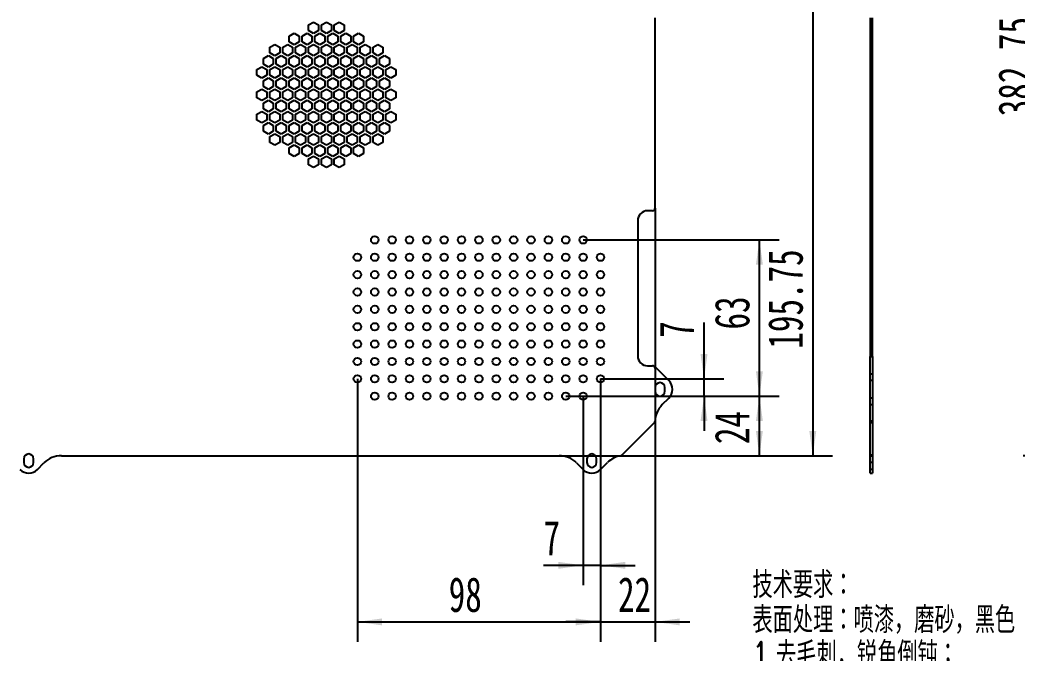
# Model space of a CAD drawing. Extents: x 10 to 515, y -34 to 231.
# Drawn here: x 69.5 to 170, y 55.6 to 119.4 of the extents above; entities that cross this region are included whole.
import ezdxf

# ---------------------------------------------------------------- set-up
doc = ezdxf.new("R2010")
doc.units = 0
doc.linetypes.add('SLD-SOLID', pattern=[0])
doc.layers.get('0').update_dxf_attribs({"linetype": 'CONTINUOUS'})
doc.layers.add('FORMAT', color=7, linetype='SLD-SOLID')
doc.styles.add('SLDTEXTSTYLE0', font='TXT', dxfattribs={"width": 0.7, "bigfont": 'bigfont'})
doc.styles.add('SLDTEXTSTYLE1', font='TXT', dxfattribs={"width": 0.7})
doc.dimstyles.new('SLDDIMSTYLE1', dxfattribs={"dimtxt": 3.5, "dimasz": 2.5, "dimexe": 0, "dimexo": 0.0625, "dimgap": 0.875, "dimtad": 2, "dimlfac": 4, "dimrnd": 1e-09, "dimzin": 12, "dimtxsty": 'SLDTEXTSTYLE1', "dimsah": 1, "dimcen": 0.09, "dimazin": 3, "dimtfac": 1, "dimtmove": 0, "dimatfit": 3, "dimtolj": 1, "dimtzin": 12})
doc.dimstyles.new('SLDDIMSTYLE3', dxfattribs={"dimtxt": 3.5, "dimasz": 2.5, "dimexe": 0, "dimexo": 0.0625, "dimgap": 0.875, "dimtad": 2, "dimlfac": 4, "dimrnd": 1e-09, "dimzin": 12, "dimtxsty": 'SLDTEXTSTYLE1', "dimsah": 1, "dimcen": 0.09, "dimazin": 3, "dimtfac": 1, "dimtofl": 0, "dimtmove": 0, "dimatfit": 3, "dimtolj": 1, "dimtzin": 12})
doc.dimstyles.new('SLDDIMSTYLE4', dxfattribs={"dimtxt": 3.5, "dimasz": 2.5, "dimexe": 0, "dimexo": 0.0625, "dimgap": 0.875, "dimtad": 2, "dimlfac": 4, "dimrnd": 1e-09, "dimzin": 12, "dimtxsty": 'SLDTEXTSTYLE1', "dimsah": 1, "dimcen": 0.09, "dimazin": 3, "dimtol": 1, "dimtm": 0.5, "dimtfac": 1, "dimtdec": 1, "dimtofl": 0, "dimtmove": 0, "dimatfit": 3, "dimtolj": 1})

# ---------------------------------------------------------------- blocks, each defined once
blk = doc.blocks.new('SW_NOTE_0_13')
at = {"layer": 'FORMAT', "color": 0, "attachment_point": 1, "style": 'SLDTEXTSTYLE0'}
for s, insert, char_height in [('技术要求：', (0, 3.41), 2.646), ('表面处理：喷漆，磨砂，黑色', (0, -0.12), 2.6458), ('1.去毛刺，锐角倒钝；', (0, -3.64), 2.6458), ('2.未注倒角C0.2；', (0, -7.17), 2.6458), ('3.带*号的尺寸为重点尺寸；', (0, -10.7), 2.6458), ('4.未注尺寸参照3D图；', (0, -14.23), 2.6458), ('5.表面防止刮花、碰伤、压伤、变形等不良。', (0, -17.76), 2.6458), ('6.所有孔位尺寸公差±0.1', (0, -21.28), 2.6458)]:
    blk.add_mtext(s, dxfattribs=dict(at, insert=insert, char_height=char_height))
blk = doc.blocks.new('_D_6')
at = {"layer": 'FORMAT'}
for p, q in [((196.35, 171.21), (170.61, 171.21)), ((172.61, 171.21), (172.61, 75.52)), ((202.66, 75.52), (170.61, 75.52))]:
    blk.add_line(p, q, dxfattribs=at)
for points in [[(172.61, 171.21), (172.26, 168.71), (172.96, 168.71)], [(172.61, 75.52), (172.96, 78.02), (172.26, 78.02)]]:
    blk.add_solid(points, dxfattribs=at)
at = {"layer": 'FORMAT', "attachment_point": 1, "rotation": 90, "style": 'SLDTEXTSTYLE1'}
for s, insert, char_height in [('0.5', (169.13, 122.01), 2.5), ('0', (166.02, 122.01), 2.5), ('-', (169.13, 120.47), 2.5), ('382.75', (168.1, 109.73), 3.5)]:
    blk.add_mtext(s, dxfattribs=dict(at, insert=insert, char_height=char_height))
blk = doc.blocks.new('_D_32')
at = {"layer": 'FORMAT'}
for p, q in [((133.51, 100.46), (133.51, 56.77)), ((128.01, 83.27), (128.01, 56.77)), ((128.01, 58.77), (124.51, 58.77)), ((128.01, 58.77), (133.51, 58.77)), ((133.51, 58.77), (137.01, 58.77))]:
    blk.add_line(p, q, dxfattribs=at)
for points in [[(128.01, 58.77), (125.51, 59.12), (125.51, 58.42)], [(133.51, 58.77), (136.01, 58.42), (136.01, 59.12)]]:
    blk.add_solid(points, dxfattribs=at)
at = {"layer": 'FORMAT', "insert": (129.78, 63.28), "char_height": 3.5, "attachment_point": 1, "style": 'SLDTEXTSTYLE1'}
blk.add_mtext('22', dxfattribs=at)
blk = doc.blocks.new('_D_33')
at = {"layer": 'FORMAT'}
for p, q in [((103.51, 83.27), (103.51, 56.77)), ((128.01, 83.27), (128.01, 56.77)), ((103.51, 58.77), (128.01, 58.77))]:
    blk.add_line(p, q, dxfattribs=at)
for points in [[(103.51, 58.77), (106.01, 58.42), (106.01, 59.12)], [(128.01, 58.77), (125.51, 59.12), (125.51, 58.42)]]:
    blk.add_solid(points, dxfattribs=at)
at = {"layer": 'FORMAT', "insert": (112.72, 63.28), "char_height": 3.5, "attachment_point": 1, "style": 'SLDTEXTSTYLE1'}
blk.add_mtext('98', dxfattribs=at)
blk = doc.blocks.new('_D_34')
at = {"layer": 'FORMAT'}
for p, q in [((126.26, 81.52), (146.03, 81.52)), ((144.03, 75.52), (144.03, 81.52)), ((123.84, 75.52), (146.03, 75.52))]:
    blk.add_line(p, q, dxfattribs=at)
for points in [[(144.03, 81.52), (143.68, 79.02), (144.38, 79.02)], [(144.03, 75.52), (144.38, 78.02), (143.68, 78.02)]]:
    blk.add_solid(points, dxfattribs=at)
at = {"layer": 'FORMAT', "insert": (139.52, 76.69), "char_height": 3.5, "attachment_point": 1, "rotation": 90, "style": 'SLDTEXTSTYLE1'}
blk.add_mtext('24', dxfattribs=at)
blk = doc.blocks.new('_D_35')
at = {"layer": 'FORMAT'}
for p, q in [((126.26, 97.27), (146.03, 97.27)), ((144.03, 81.52), (144.03, 97.27)), ((124.51, 81.52), (146.03, 81.52))]:
    blk.add_line(p, q, dxfattribs=at)
for points in [[(144.03, 97.27), (143.68, 94.77), (144.38, 94.77)], [(144.03, 81.52), (144.38, 84.02), (143.68, 84.02)]]:
    blk.add_solid(points, dxfattribs=at)
at = {"layer": 'FORMAT', "insert": (139.52, 88.24), "char_height": 3.5, "attachment_point": 1, "rotation": 90, "style": 'SLDTEXTSTYLE1'}
blk.add_mtext('63', dxfattribs=at)
blk = doc.blocks.new('_D_36')
at = {"layer": 'FORMAT'}
for p, q in [((138.45, 83.27), (138.45, 88.93)), ((128.01, 83.27), (140.45, 83.27)), ((138.45, 81.52), (138.45, 83.27)), ((126.26, 81.52), (140.45, 81.52)), ((138.45, 81.52), (138.45, 78.02))]:
    blk.add_line(p, q, dxfattribs=at)
for points in [[(138.45, 83.27), (138.8, 85.77), (138.1, 85.77)], [(138.45, 81.52), (138.1, 79.02), (138.8, 79.02)]]:
    blk.add_solid(points, dxfattribs=at)
at = {"layer": 'FORMAT', "insert": (133.94, 87.4), "char_height": 3.5, "attachment_point": 1, "rotation": 90, "style": 'SLDTEXTSTYLE1'}
blk.add_mtext('7', dxfattribs=at)
blk = doc.blocks.new('_D_37')
at = {"layer": 'FORMAT'}
for p, q in [((128.01, 83.27), (128.01, 62.47)), ((126.26, 81.52), (126.26, 62.47)), ((126.26, 64.47), (122.27, 64.47)), ((128.01, 64.47), (126.26, 64.47)), ((128.01, 64.47), (131.51, 64.47))]:
    blk.add_line(p, q, dxfattribs=at)
for points in [[(126.26, 64.47), (123.76, 64.82), (123.76, 64.12)], [(128.01, 64.47), (130.51, 64.12), (130.51, 64.82)]]:
    blk.add_solid(points, dxfattribs=at)
at = {"layer": 'FORMAT', "insert": (122.27, 68.98), "char_height": 3.5, "attachment_point": 1, "style": 'SLDTEXTSTYLE1'}
blk.add_mtext('7', dxfattribs=at)
blk = doc.blocks.new('_D_42')
at = {"layer": 'FORMAT'}
for p, q in [((129.01, 124.46), (151.41, 124.46)), ((149.41, 124.46), (149.41, 75.52)), ((123.84, 75.52), (151.41, 75.52))]:
    blk.add_line(p, q, dxfattribs=at)
for points in [[(149.41, 124.46), (149.06, 121.96), (149.76, 121.96)], [(149.41, 75.52), (149.76, 78.02), (149.06, 78.02)]]:
    blk.add_solid(points, dxfattribs=at)
at = {"layer": 'FORMAT', "insert": (144.9, 86.31), "char_height": 3.5, "attachment_point": 1, "rotation": 90, "style": 'SLDTEXTSTYLE1'}
blk.add_mtext('195.75', dxfattribs=at)

msp = doc.modelspace()

# ---------------------------------------------------------------- linework, layer by layer
at = {"color": 7, "linetype": 'SLD-SOLID'}
for p, q in [((133.513737, 100.456723), (133.513737, 119.653422)), ((155.188716, 119.653422), (155.188716, 85.510024)), ((155.438716, 85.510024), (155.438716, 119.653422)), ((98.588737, 118.937897), (99.088737, 119.226572)), ((98.588737, 118.360546), (98.588737, 118.937897)), ((99.088737, 119.226572), (99.588737, 118.937897)), ((99.588737, 118.937897), (99.588737, 118.360546)), ((99.888737, 118.937897), (100.388737, 119.226572)), ((99.888737, 118.360546), (99.888737, 118.937897)), ((100.388737, 119.226572), (100.888737, 118.937897)), ((100.888737, 118.937897), (100.888737, 118.360546)), ((101.188737, 118.937897), (101.688737, 119.226572)), ((101.188737, 118.360546), (101.188737, 118.937897)), ((101.688737, 119.226572), (102.188737, 118.937897)), ((102.188737, 118.937897), (102.188737, 118.360546)), ((96.638737, 117.812063), (97.138737, 118.100739)), ((96.638737, 117.234713), (96.638737, 117.812063)), ((97.138737, 118.100739), (97.638737, 117.812063)), ((97.638737, 117.812063), (97.638737, 117.234713)), ((97.938737, 117.812063), (98.438737, 118.100739)), ((97.938737, 117.234713), (97.938737, 117.812063)), ((98.438737, 118.100739), (98.938737, 117.812063)), ((99.088737, 118.071871), (98.588737, 118.360546)), ((98.938737, 117.812063), (98.938737, 117.234713)), ((99.588737, 118.360546), (99.088737, 118.071871)), ((99.238737, 117.812063), (99.738737, 118.100739)), ((99.238737, 117.234713), (99.238737, 117.812063)), ((99.738737, 118.100739), (100.238737, 117.812063)), ((100.388737, 118.071871), (99.888737, 118.360546)), ((100.238737, 117.812063), (100.238737, 117.234713)), ((100.888737, 118.360546), (100.388737, 118.071871)), ((100.538737, 117.812063), (101.038737, 118.100739)), ((100.538737, 117.234713), (100.538737, 117.812063)), ((101.038737, 118.100739), (101.538737, 117.812063)), ((101.688737, 118.071871), (101.188737, 118.360546)), ((101.538737, 117.812063), (101.538737, 117.234713)), ((102.188737, 118.360546), (101.688737, 118.071871)), ((101.838737, 117.812063), (102.338737, 118.100739)), ((101.838737, 117.234713), (101.838737, 117.812063)), ((102.338737, 118.100739), (102.838737, 117.812063)), ((102.838737, 117.812063), (102.838737, 117.234713)), ((103.138737, 117.812063), (103.638737, 118.100739)), ((103.138737, 117.234713), (103.138737, 117.812063)), ((103.638737, 118.100739), (104.138737, 117.812063)), ((104.138737, 117.812063), (104.138737, 117.234713)), ((94.688737, 116.68623), (95.188737, 116.974906)), ((94.688737, 116.10888), (94.688737, 116.68623)), ((95.188737, 116.974906), (95.688737, 116.68623)), ((95.688737, 116.68623), (95.688737, 116.10888)), ((95.988737, 116.68623), (96.488737, 116.974906)), ((95.988737, 116.10888), (95.988737, 116.68623)), ((96.488737, 116.974906), (96.988737, 116.68623)), ((97.138737, 116.946038), (96.638737, 117.234713)), ((96.988737, 116.68623), (96.988737, 116.10888)), ((97.638737, 117.234713), (97.138737, 116.946038)), ((97.288737, 116.68623), (97.788737, 116.974906)), ((97.288737, 116.10888), (97.288737, 116.68623)), ((97.788737, 116.974906), (98.288737, 116.68623)), ((98.438737, 116.946038), (97.938737, 117.234713)), ((98.288737, 116.68623), (98.288737, 116.10888)), ((98.938737, 117.234713), (98.438737, 116.946038)), ((98.588737, 116.68623), (99.088737, 116.974906)), ((98.588737, 116.10888), (98.588737, 116.68623)), ((99.088737, 116.974906), (99.588737, 116.68623)), ((99.738737, 116.946038), (99.238737, 117.234713)), ((99.588737, 116.68623), (99.588737, 116.10888)), ((100.238737, 117.234713), (99.738737, 116.946038)), ((99.888737, 116.68623), (100.388737, 116.974906)), ((99.888737, 116.10888), (99.888737, 116.68623)), ((100.388737, 116.974906), (100.888737, 116.68623)), ((101.038737, 116.946038), (100.538737, 117.234713)), ((100.888737, 116.68623), (100.888737, 116.10888)), ((101.538737, 117.234713), (101.038737, 116.946038)), ((101.188737, 116.68623), (101.688737, 116.974906)), ((101.188737, 116.10888), (101.188737, 116.68623)), ((101.688737, 116.974906), (102.188737, 116.68623)), ((102.338737, 116.946038), (101.838737, 117.234713)), ((102.188737, 116.68623), (102.188737, 116.10888)), ((102.838737, 117.234713), (102.338737, 116.946038)), ((102.488737, 116.68623), (102.988737, 116.974906)), ((102.488737, 116.10888), (102.488737, 116.68623)), ((102.988737, 116.974906), (103.488737, 116.68623)), ((103.638737, 116.946038), (103.138737, 117.234713)), ((103.488737, 116.68623), (103.488737, 116.10888)), ((104.138737, 117.234713), (103.638737, 116.946038)), ((103.788737, 116.68623), (104.288737, 116.974906)), ((103.788737, 116.10888), (103.788737, 116.68623)), ((104.288737, 116.974906), (104.788737, 116.68623)), ((104.788737, 116.68623), (104.788737, 116.10888)), ((105.088737, 116.68623), (105.588737, 116.974906)), ((105.088737, 116.10888), (105.088737, 116.68623)), ((105.588737, 116.974906), (106.088737, 116.68623)), ((106.088737, 116.68623), (106.088737, 116.10888)), ((94.038737, 115.560397), (94.538737, 115.849073)), ((94.538737, 115.849073), (95.038737, 115.560397)), ((95.188737, 115.820205), (94.688737, 116.10888)), ((95.688737, 116.10888), (95.188737, 115.820205)), ((95.338737, 115.560397), (95.838737, 115.849073)), ((95.838737, 115.849073), (96.338737, 115.560397)), ((96.488737, 115.820205), (95.988737, 116.10888)), ((96.988737, 116.10888), (96.488737, 115.820205)), ((96.638737, 115.560397), (97.138737, 115.849073)), ((97.138737, 115.849073), (97.638737, 115.560397)), ((97.788737, 115.820205), (97.288737, 116.10888)), ((98.288737, 116.10888), (97.788737, 115.820205)), ((97.938737, 115.560397), (98.438737, 115.849073)), ((98.438737, 115.849073), (98.938737, 115.560397)), ((99.088737, 115.820205), (98.588737, 116.10888)), ((99.588737, 116.10888), (99.088737, 115.820205)), ((99.238737, 115.560397), (99.738737, 115.849073)), ((99.738737, 115.849073), (100.238737, 115.560397)), ((100.388737, 115.820205), (99.888737, 116.10888)), ((100.888737, 116.10888), (100.388737, 115.820205)), ((100.538737, 115.560397), (101.038737, 115.849073)), ((101.038737, 115.849073), (101.538737, 115.560397)), ((101.688737, 115.820205), (101.188737, 116.10888)), ((102.188737, 116.10888), (101.688737, 115.820205)), ((101.838737, 115.560397), (102.338737, 115.849073)), ((102.338737, 115.849073), (102.838737, 115.560397)), ((102.988737, 115.820205), (102.488737, 116.10888)), ((103.488737, 116.10888), (102.988737, 115.820205)), ((103.138737, 115.560397), (103.638737, 115.849073)), ((103.638737, 115.849073), (104.138737, 115.560397)), ((104.288737, 115.820205), (103.788737, 116.10888)), ((104.788737, 116.10888), (104.288737, 115.820205)), ((104.438737, 115.560397), (104.938737, 115.849073)), ((104.938737, 115.849073), (105.438737, 115.560397)), ((105.588737, 115.820205), (105.088737, 116.10888)), ((106.088737, 116.10888), (105.588737, 115.820205)), ((105.738737, 115.560397), (106.238737, 115.849073)), ((106.238737, 115.849073), (106.738737, 115.560397)), ((93.388737, 114.434564), (93.888737, 114.72324)), ((93.888737, 114.72324), (94.388737, 114.434564)), ((94.038737, 114.983047), (94.038737, 115.560397)), ((94.538737, 114.694372), (94.038737, 114.983047)), ((95.038737, 114.983047), (94.538737, 114.694372)), ((94.688737, 114.434564), (95.188737, 114.72324)), ((95.038737, 115.560397), (95.038737, 114.983047)), ((95.188737, 114.72324), (95.688737, 114.434564)), ((95.338737, 114.983047), (95.338737, 115.560397)), ((95.838737, 114.694372), (95.338737, 114.983047)), ((96.338737, 114.983047), (95.838737, 114.694372)), ((95.988737, 114.434564), (96.488737, 114.72324)), ((96.338737, 115.560397), (96.338737, 114.983047)), ((96.488737, 114.72324), (96.988737, 114.434564)), ((96.638737, 114.983047), (96.638737, 115.560397)), ((97.138737, 114.694372), (96.638737, 114.983047)), ((97.638737, 114.983047), (97.138737, 114.694372)), ((97.288737, 114.434564), (97.788737, 114.72324)), ((97.638737, 115.560397), (97.638737, 114.983047)), ((97.788737, 114.72324), (98.288737, 114.434564)), ((97.938737, 114.983047), (97.938737, 115.560397)), ((98.438737, 114.694372), (97.938737, 114.983047)), ((98.938737, 114.983047), (98.438737, 114.694372)), ((98.588737, 114.434564), (99.088737, 114.72324)), ((98.938737, 115.560397), (98.938737, 114.983047)), ((99.088737, 114.72324), (99.588737, 114.434564)), ((99.238737, 114.983047), (99.238737, 115.560397)), ((99.738737, 114.694372), (99.238737, 114.983047)), ((100.238737, 114.983047), (99.738737, 114.694372)), ((99.888737, 114.434564), (100.388737, 114.72324)), ((100.238737, 115.560397), (100.238737, 114.983047)), ((100.388737, 114.72324), (100.888737, 114.434564)), ((100.538737, 114.983047), (100.538737, 115.560397)), ((101.038737, 114.694372), (100.538737, 114.983047)), ((101.538737, 114.983047), (101.038737, 114.694372)), ((101.188737, 114.434564), (101.688737, 114.72324)), ((101.538737, 115.560397), (101.538737, 114.983047)), ((101.688737, 114.72324), (102.188737, 114.434564)), ((101.838737, 114.983047), (101.838737, 115.560397)), ((102.338737, 114.694372), (101.838737, 114.983047)), ((102.838737, 114.983047), (102.338737, 114.694372)), ((102.488737, 114.434564), (102.988737, 114.72324)), ((102.838737, 115.560397), (102.838737, 114.983047)), ((102.988737, 114.72324), (103.488737, 114.434564)), ((103.138737, 114.983047), (103.138737, 115.560397)), ((103.638737, 114.694372), (103.138737, 114.983047)), ((104.138737, 114.983047), (103.638737, 114.694372)), ((103.788737, 114.434564), (104.288737, 114.72324)), ((104.138737, 115.560397), (104.138737, 114.983047)), ((104.288737, 114.72324), (104.788737, 114.434564)), ((104.438737, 114.983047), (104.438737, 115.560397)), ((104.938737, 114.694372), (104.438737, 114.983047)), ((105.438737, 114.983047), (104.938737, 114.694372)), ((105.088737, 114.434564), (105.588737, 114.72324)), ((105.438737, 115.560397), (105.438737, 114.983047)), ((105.588737, 114.72324), (106.088737, 114.434564)), ((105.738737, 114.983047), (105.738737, 115.560397)), ((106.238737, 114.694372), (105.738737, 114.983047)), ((106.738737, 114.983047), (106.238737, 114.694372)), ((106.388737, 114.434564), (106.888737, 114.72324)), ((106.738737, 115.560397), (106.738737, 114.983047)), ((106.888737, 114.72324), (107.388737, 114.434564)), ((93.388737, 113.857214), (93.388737, 114.434564)), ((93.888737, 113.568539), (93.388737, 113.857214)), ((94.388737, 113.857214), (93.888737, 113.568539)), ((94.038737, 113.308731), (94.538737, 113.597407)), ((94.388737, 114.434564), (94.388737, 113.857214)), ((94.538737, 113.597407), (95.038737, 113.308731)), ((94.688737, 113.857214), (94.688737, 114.434564)), ((95.188737, 113.568539), (94.688737, 113.857214)), ((95.688737, 113.857214), (95.188737, 113.568539)), ((95.338737, 113.308731), (95.838737, 113.597407)), ((95.688737, 114.434564), (95.688737, 113.857214)), ((95.838737, 113.597407), (96.338737, 113.308731)), ((95.988737, 113.857214), (95.988737, 114.434564)), ((96.488737, 113.568539), (95.988737, 113.857214)), ((96.988737, 113.857214), (96.488737, 113.568539)), ((96.638737, 113.308731), (97.138737, 113.597407)), ((96.988737, 114.434564), (96.988737, 113.857214)), ((97.138737, 113.597407), (97.638737, 113.308731)), ((97.288737, 113.857214), (97.288737, 114.434564)), ((97.788737, 113.568539), (97.288737, 113.857214)), ((98.288737, 113.857214), (97.788737, 113.568539)), ((97.938737, 113.308731), (98.438737, 113.597407)), ((98.288737, 114.434564), (98.288737, 113.857214)), ((98.438737, 113.597407), (98.938737, 113.308731)), ((98.588737, 113.857214), (98.588737, 114.434564)), ((99.088737, 113.568539), (98.588737, 113.857214)), ((99.588737, 113.857214), (99.088737, 113.568539)), ((99.238737, 113.308731), (99.738737, 113.597407)), ((99.588737, 114.434564), (99.588737, 113.857214)), ((99.738737, 113.597407), (100.238737, 113.308731)), ((99.888737, 113.857214), (99.888737, 114.434564)), ((100.388737, 113.568539), (99.888737, 113.857214)), ((100.888737, 113.857214), (100.388737, 113.568539)), ((100.538737, 113.308731), (101.038737, 113.597407)), ((100.888737, 114.434564), (100.888737, 113.857214)), ((101.038737, 113.597407), (101.538737, 113.308731)), ((101.188737, 113.857214), (101.188737, 114.434564)), ((101.688737, 113.568539), (101.188737, 113.857214)), ((102.188737, 113.857214), (101.688737, 113.568539)), ((101.838737, 113.308731), (102.338737, 113.597407)), ((102.188737, 114.434564), (102.188737, 113.857214)), ((102.338737, 113.597407), (102.838737, 113.308731)), ((102.488737, 113.857214), (102.488737, 114.434564)), ((102.988737, 113.568539), (102.488737, 113.857214)), ((103.488737, 113.857214), (102.988737, 113.568539)), ((103.138737, 113.308731), (103.638737, 113.597407)), ((103.488737, 114.434564), (103.488737, 113.857214)), ((103.638737, 113.597407), (104.138737, 113.308731)), ((103.788737, 113.857214), (103.788737, 114.434564)), ((104.288737, 113.568539), (103.788737, 113.857214)), ((104.788737, 113.857214), (104.288737, 113.568539)), ((104.438737, 113.308731), (104.938737, 113.597407)), ((104.788737, 114.434564), (104.788737, 113.857214)), ((104.938737, 113.597407), (105.438737, 113.308731)), ((105.088737, 113.857214), (105.088737, 114.434564)), ((105.588737, 113.568539), (105.088737, 113.857214)), ((106.088737, 113.857214), (105.588737, 113.568539)), ((105.738737, 113.308731), (106.238737, 113.597407)), ((106.088737, 114.434564), (106.088737, 113.857214)), ((106.238737, 113.597407), (106.738737, 113.308731)), ((106.388737, 113.857214), (106.388737, 114.434564)), ((106.888737, 113.568539), (106.388737, 113.857214)), ((107.388737, 113.857214), (106.888737, 113.568539)), ((107.388737, 114.434564), (107.388737, 113.857214)), ((94.038737, 112.731381), (94.038737, 113.308731)), ((94.538737, 112.442706), (94.038737, 112.731381)), ((95.038737, 112.731381), (94.538737, 112.442706)), ((95.038737, 113.308731), (95.038737, 112.731381)), ((95.338737, 112.731381), (95.338737, 113.308731)), ((95.838737, 112.442706), (95.338737, 112.731381)), ((96.338737, 112.731381), (95.838737, 112.442706)), ((96.338737, 113.308731), (96.338737, 112.731381)), ((96.638737, 112.731381), (96.638737, 113.308731)), ((97.138737, 112.442706), (96.638737, 112.731381)), ((97.638737, 112.731381), (97.138737, 112.442706)), ((97.638737, 113.308731), (97.638737, 112.731381)), ((97.938737, 112.731381), (97.938737, 113.308731)), ((98.438737, 112.442706), (97.938737, 112.731381)), ((98.938737, 112.731381), (98.438737, 112.442706)), ((98.938737, 113.308731), (98.938737, 112.731381)), ((99.238737, 112.731381), (99.238737, 113.308731)), ((99.738737, 112.442706), (99.238737, 112.731381)), ((100.238737, 112.731381), (99.738737, 112.442706)), ((100.238737, 113.308731), (100.238737, 112.731381)), ((100.538737, 112.731381), (100.538737, 113.308731)), ((101.038737, 112.442706), (100.538737, 112.731381)), ((101.538737, 112.731381), (101.038737, 112.442706)), ((101.538737, 113.308731), (101.538737, 112.731381)), ((101.838737, 112.731381), (101.838737, 113.308731)), ((102.338737, 112.442706), (101.838737, 112.731381)), ((102.838737, 112.731381), (102.338737, 112.442706)), ((102.838737, 113.308731), (102.838737, 112.731381)), ((103.138737, 112.731381), (103.138737, 113.308731)), ((103.638737, 112.442706), (103.138737, 112.731381)), ((104.138737, 112.731381), (103.638737, 112.442706)), ((104.138737, 113.308731), (104.138737, 112.731381)), ((104.438737, 112.731381), (104.438737, 113.308731)), ((104.938737, 112.442706), (104.438737, 112.731381)), ((105.438737, 112.731381), (104.938737, 112.442706)), ((105.438737, 113.308731), (105.438737, 112.731381)), ((105.738737, 112.731381), (105.738737, 113.308731)), ((106.238737, 112.442706), (105.738737, 112.731381)), ((106.738737, 112.731381), (106.238737, 112.442706)), ((106.738737, 113.308731), (106.738737, 112.731381)), ((93.388737, 112.182898), (93.888737, 112.471573)), ((93.388737, 111.605548), (93.388737, 112.182898)), ((93.888737, 111.316873), (93.388737, 111.605548)), ((93.888737, 112.471573), (94.388737, 112.182898)), ((94.388737, 111.605548), (93.888737, 111.316873)), ((94.388737, 112.182898), (94.388737, 111.605548)), ((94.688737, 112.182898), (95.188737, 112.471573)), ((94.688737, 111.605548), (94.688737, 112.182898)), ((95.188737, 111.316873), (94.688737, 111.605548)), ((95.188737, 112.471573), (95.688737, 112.182898)), ((95.688737, 111.605548), (95.188737, 111.316873)), ((95.688737, 112.182898), (95.688737, 111.605548)), ((95.988737, 112.182898), (96.488737, 112.471573)), ((95.988737, 111.605548), (95.988737, 112.182898)), ((96.488737, 111.316873), (95.988737, 111.605548)), ((96.488737, 112.471573), (96.988737, 112.182898)), ((96.988737, 111.605548), (96.488737, 111.316873)), ((96.988737, 112.182898), (96.988737, 111.605548)), ((97.288737, 112.182898), (97.788737, 112.471573)), ((97.288737, 111.605548), (97.288737, 112.182898)), ((97.788737, 111.316873), (97.288737, 111.605548)), ((97.788737, 112.471573), (98.288737, 112.182898)), ((98.288737, 111.605548), (97.788737, 111.316873)), ((98.288737, 112.182898), (98.288737, 111.605548)), ((98.588737, 112.182898), (99.088737, 112.471573)), ((98.588737, 111.605548), (98.588737, 112.182898)), ((99.088737, 111.316873), (98.588737, 111.605548)), ((99.088737, 112.471573), (99.588737, 112.182898)), ((99.588737, 111.605548), (99.088737, 111.316873)), ((99.588737, 112.182898), (99.588737, 111.605548)), ((99.888737, 112.182898), (100.388737, 112.471573)), ((99.888737, 111.605548), (99.888737, 112.182898)), ((100.388737, 111.316873), (99.888737, 111.605548)), ((100.388737, 112.471573), (100.888737, 112.182898)), ((100.888737, 111.605548), (100.388737, 111.316873)), ((100.888737, 112.182898), (100.888737, 111.605548)), ((101.188737, 112.182898), (101.688737, 112.471573)), ((101.188737, 111.605548), (101.188737, 112.182898)), ((101.688737, 111.316873), (101.188737, 111.605548)), ((101.688737, 112.471573), (102.188737, 112.182898)), ((102.188737, 111.605548), (101.688737, 111.316873)), ((102.188737, 112.182898), (102.188737, 111.605548)), ((102.488737, 112.182898), (102.988737, 112.471573)), ((102.488737, 111.605548), (102.488737, 112.182898)), ((102.988737, 111.316873), (102.488737, 111.605548)), ((102.988737, 112.471573), (103.488737, 112.182898)), ((103.488737, 111.605548), (102.988737, 111.316873)), ((103.488737, 112.182898), (103.488737, 111.605548)), ((103.788737, 112.182898), (104.288737, 112.471573)), ((103.788737, 111.605548), (103.788737, 112.182898)), ((104.288737, 111.316873), (103.788737, 111.605548)), ((104.288737, 112.471573), (104.788737, 112.182898)), ((104.788737, 111.605548), (104.288737, 111.316873)), ((104.788737, 112.182898), (104.788737, 111.605548)), ((105.088737, 112.182898), (105.588737, 112.471573)), ((105.088737, 111.605548), (105.088737, 112.182898)), ((105.588737, 111.316873), (105.088737, 111.605548)), ((105.588737, 112.471573), (106.088737, 112.182898)), ((106.088737, 111.605548), (105.588737, 111.316873)), ((106.088737, 112.182898), (106.088737, 111.605548)), ((106.388737, 112.182898), (106.888737, 112.471573)), ((106.388737, 111.605548), (106.388737, 112.182898)), ((106.888737, 111.316873), (106.388737, 111.605548)), ((106.888737, 112.471573), (107.388737, 112.182898)), ((107.388737, 111.605548), (106.888737, 111.316873)), ((107.388737, 112.182898), (107.388737, 111.605548)), ((94.038737, 111.057065), (94.538737, 111.34574)), ((94.038737, 110.479715), (94.038737, 111.057065)), ((94.538737, 111.34574), (95.038737, 111.057065)), ((95.038737, 111.057065), (95.038737, 110.479715)), ((95.338737, 111.057065), (95.838737, 111.34574)), ((95.338737, 110.479715), (95.338737, 111.057065)), ((95.838737, 111.34574), (96.338737, 111.057065)), ((96.338737, 111.057065), (96.338737, 110.479715)), ((96.638737, 111.057065), (97.138737, 111.34574)), ((96.638737, 110.479715), (96.638737, 111.057065)), ((97.138737, 111.34574), (97.638737, 111.057065)), ((97.638737, 111.057065), (97.638737, 110.479715)), ((97.938737, 111.057065), (98.438737, 111.34574)), ((97.938737, 110.479715), (97.938737, 111.057065)), ((98.438737, 111.34574), (98.938737, 111.057065)), ((98.938737, 111.057065), (98.938737, 110.479715)), ((99.238737, 111.057065), (99.738737, 111.34574)), ((99.238737, 110.479715), (99.238737, 111.057065)), ((99.738737, 111.34574), (100.238737, 111.057065)), ((100.238737, 111.057065), (100.238737, 110.479715)), ((100.538737, 111.057065), (101.038737, 111.34574)), ((100.538737, 110.479715), (100.538737, 111.057065)), ((101.038737, 111.34574), (101.538737, 111.057065)), ((101.538737, 111.057065), (101.538737, 110.479715)), ((101.838737, 111.057065), (102.338737, 111.34574)), ((101.838737, 110.479715), (101.838737, 111.057065)), ((102.338737, 111.34574), (102.838737, 111.057065)), ((102.838737, 111.057065), (102.838737, 110.479715)), ((103.138737, 111.057065), (103.638737, 111.34574)), ((103.138737, 110.479715), (103.138737, 111.057065)), ((103.638737, 111.34574), (104.138737, 111.057065)), ((104.138737, 111.057065), (104.138737, 110.479715)), ((104.438737, 111.057065), (104.938737, 111.34574)), ((104.438737, 110.479715), (104.438737, 111.057065)), ((104.938737, 111.34574), (105.438737, 111.057065)), ((105.438737, 111.057065), (105.438737, 110.479715)), ((105.738737, 111.057065), (106.238737, 111.34574)), ((105.738737, 110.479715), (105.738737, 111.057065)), ((106.238737, 111.34574), (106.738737, 111.057065)), ((106.738737, 111.057065), (106.738737, 110.479715)), ((93.388737, 109.931232), (93.888737, 110.219907)), ((93.388737, 109.353882), (93.388737, 109.931232)), ((93.888737, 110.219907), (94.388737, 109.931232)), ((94.538737, 110.19104), (94.038737, 110.479715)), ((94.388737, 109.931232), (94.388737, 109.353882)), ((95.038737, 110.479715), (94.538737, 110.19104)), ((94.688737, 109.931232), (95.188737, 110.219907)), ((94.688737, 109.353882), (94.688737, 109.931232)), ((95.188737, 110.219907), (95.688737, 109.931232)), ((95.838737, 110.19104), (95.338737, 110.479715)), ((95.688737, 109.931232), (95.688737, 109.353882)), ((96.338737, 110.479715), (95.838737, 110.19104)), ((95.988737, 109.931232), (96.488737, 110.219907)), ((95.988737, 109.353882), (95.988737, 109.931232)), ((96.488737, 110.219907), (96.988737, 109.931232)), ((97.138737, 110.19104), (96.638737, 110.479715)), ((96.988737, 109.931232), (96.988737, 109.353882)), ((97.638737, 110.479715), (97.138737, 110.19104)), ((97.288737, 109.931232), (97.788737, 110.219907)), ((97.288737, 109.353882), (97.288737, 109.931232)), ((97.788737, 110.219907), (98.288737, 109.931232)), ((98.438737, 110.19104), (97.938737, 110.479715)), ((98.288737, 109.931232), (98.288737, 109.353882)), ((98.938737, 110.479715), (98.438737, 110.19104)), ((98.588737, 109.931232), (99.088737, 110.219907)), ((98.588737, 109.353882), (98.588737, 109.931232)), ((99.088737, 110.219907), (99.588737, 109.931232)), ((99.738737, 110.19104), (99.238737, 110.479715)), ((99.588737, 109.931232), (99.588737, 109.353882)), ((100.238737, 110.479715), (99.738737, 110.19104)), ((99.888737, 109.931232), (100.388737, 110.219907)), ((99.888737, 109.353882), (99.888737, 109.931232)), ((100.388737, 110.219907), (100.888737, 109.931232)), ((101.038737, 110.19104), (100.538737, 110.479715)), ((100.888737, 109.931232), (100.888737, 109.353882)), ((101.538737, 110.479715), (101.038737, 110.19104)), ((101.188737, 109.931232), (101.688737, 110.219907)), ((101.188737, 109.353882), (101.188737, 109.931232)), ((101.688737, 110.219907), (102.188737, 109.931232)), ((102.338737, 110.19104), (101.838737, 110.479715)), ((102.188737, 109.931232), (102.188737, 109.353882)), ((102.838737, 110.479715), (102.338737, 110.19104)), ((102.488737, 109.931232), (102.988737, 110.219907)), ((102.488737, 109.353882), (102.488737, 109.931232)), ((102.988737, 110.219907), (103.488737, 109.931232)), ((103.638737, 110.19104), (103.138737, 110.479715)), ((103.488737, 109.931232), (103.488737, 109.353882)), ((104.138737, 110.479715), (103.638737, 110.19104)), ((103.788737, 109.931232), (104.288737, 110.219907)), ((103.788737, 109.353882), (103.788737, 109.931232)), ((104.288737, 110.219907), (104.788737, 109.931232)), ((104.938737, 110.19104), (104.438737, 110.479715)), ((104.788737, 109.931232), (104.788737, 109.353882)), ((105.438737, 110.479715), (104.938737, 110.19104)), ((105.088737, 109.931232), (105.588737, 110.219907)), ((105.088737, 109.353882), (105.088737, 109.931232)), ((105.588737, 110.219907), (106.088737, 109.931232)), ((106.238737, 110.19104), (105.738737, 110.479715)), ((106.088737, 109.931232), (106.088737, 109.353882)), ((106.738737, 110.479715), (106.238737, 110.19104)), ((106.388737, 109.931232), (106.888737, 110.219907)), ((106.388737, 109.353882), (106.388737, 109.931232)), ((106.888737, 110.219907), (107.388737, 109.931232)), ((107.388737, 109.931232), (107.388737, 109.353882)), ((93.888737, 109.065207), (93.388737, 109.353882)), ((94.388737, 109.353882), (93.888737, 109.065207)), ((94.038737, 108.805399), (94.538737, 109.094074)), ((94.038737, 108.228049), (94.038737, 108.805399)), ((94.538737, 109.094074), (95.038737, 108.805399)), ((95.188737, 109.065207), (94.688737, 109.353882)), ((95.038737, 108.805399), (95.038737, 108.228049)), ((95.688737, 109.353882), (95.188737, 109.065207)), ((95.338737, 108.805399), (95.838737, 109.094074)), ((95.338737, 108.228049), (95.338737, 108.805399)), ((95.838737, 109.094074), (96.338737, 108.805399)), ((96.488737, 109.065207), (95.988737, 109.353882)), ((96.338737, 108.805399), (96.338737, 108.228049)), ((96.988737, 109.353882), (96.488737, 109.065207)), ((96.638737, 108.805399), (97.138737, 109.094074)), ((96.638737, 108.228049), (96.638737, 108.805399)), ((97.138737, 109.094074), (97.638737, 108.805399)), ((97.788737, 109.065207), (97.288737, 109.353882)), ((97.638737, 108.805399), (97.638737, 108.228049)), ((98.288737, 109.353882), (97.788737, 109.065207)), ((97.938737, 108.805399), (98.438737, 109.094074)), ((97.938737, 108.228049), (97.938737, 108.805399)), ((98.438737, 109.094074), (98.938737, 108.805399)), ((99.088737, 109.065207), (98.588737, 109.353882)), ((98.938737, 108.805399), (98.938737, 108.228049)), ((99.588737, 109.353882), (99.088737, 109.065207)), ((99.238737, 108.805399), (99.738737, 109.094074)), ((99.238737, 108.228049), (99.238737, 108.805399)), ((99.738737, 109.094074), (100.238737, 108.805399)), ((100.388737, 109.065207), (99.888737, 109.353882)), ((100.238737, 108.805399), (100.238737, 108.228049)), ((100.888737, 109.353882), (100.388737, 109.065207)), ((100.538737, 108.805399), (101.038737, 109.094074)), ((100.538737, 108.228049), (100.538737, 108.805399)), ((101.038737, 109.094074), (101.538737, 108.805399)), ((101.688737, 109.065207), (101.188737, 109.353882)), ((101.538737, 108.805399), (101.538737, 108.228049)), ((102.188737, 109.353882), (101.688737, 109.065207)), ((101.838737, 108.805399), (102.338737, 109.094074)), ((101.838737, 108.228049), (101.838737, 108.805399)), ((102.338737, 109.094074), (102.838737, 108.805399)), ((102.988737, 109.065207), (102.488737, 109.353882)), ((102.838737, 108.805399), (102.838737, 108.228049)), ((103.488737, 109.353882), (102.988737, 109.065207)), ((103.138737, 108.805399), (103.638737, 109.094074)), ((103.138737, 108.228049), (103.138737, 108.805399)), ((103.638737, 109.094074), (104.138737, 108.805399)), ((104.288737, 109.065207), (103.788737, 109.353882)), ((104.138737, 108.805399), (104.138737, 108.228049)), ((104.788737, 109.353882), (104.288737, 109.065207)), ((104.438737, 108.805399), (104.938737, 109.094074)), ((104.438737, 108.228049), (104.438737, 108.805399)), ((104.938737, 109.094074), (105.438737, 108.805399)), ((105.588737, 109.065207), (105.088737, 109.353882)), ((105.438737, 108.805399), (105.438737, 108.228049)), ((106.088737, 109.353882), (105.588737, 109.065207)), ((105.738737, 108.805399), (106.238737, 109.094074)), ((105.738737, 108.228049), (105.738737, 108.805399)), ((106.238737, 109.094074), (106.738737, 108.805399)), ((106.888737, 109.065207), (106.388737, 109.353882)), ((106.738737, 108.805399), (106.738737, 108.228049)), ((107.388737, 109.353882), (106.888737, 109.065207)), ((94.538737, 107.939374), (94.038737, 108.228049)), ((95.038737, 108.228049), (94.538737, 107.939374)), ((94.688737, 107.679566), (95.188737, 107.968241)), ((94.688737, 107.102216), (94.688737, 107.679566)), ((95.188737, 107.968241), (95.688737, 107.679566)), ((95.838737, 107.939374), (95.338737, 108.228049)), ((95.688737, 107.679566), (95.688737, 107.102216)), ((96.338737, 108.228049), (95.838737, 107.939374)), ((95.988737, 107.679566), (96.488737, 107.968241)), ((95.988737, 107.102216), (95.988737, 107.679566)), ((96.488737, 107.968241), (96.988737, 107.679566)), ((97.138737, 107.939374), (96.638737, 108.228049)), ((96.988737, 107.679566), (96.988737, 107.102216)), ((97.638737, 108.228049), (97.138737, 107.939374)), ((97.288737, 107.679566), (97.788737, 107.968241)), ((97.288737, 107.102216), (97.288737, 107.679566)), ((97.788737, 107.968241), (98.288737, 107.679566)), ((98.438737, 107.939374), (97.938737, 108.228049)), ((98.288737, 107.679566), (98.288737, 107.102216)), ((98.938737, 108.228049), (98.438737, 107.939374)), ((98.588737, 107.679566), (99.088737, 107.968241)), ((98.588737, 107.102216), (98.588737, 107.679566)), ((99.088737, 107.968241), (99.588737, 107.679566)), ((99.738737, 107.939374), (99.238737, 108.228049)), ((99.588737, 107.679566), (99.588737, 107.102216)), ((100.238737, 108.228049), (99.738737, 107.939374)), ((99.888737, 107.679566), (100.388737, 107.968241)), ((99.888737, 107.102216), (99.888737, 107.679566)), ((100.388737, 107.968241), (100.888737, 107.679566)), ((101.038737, 107.939374), (100.538737, 108.228049)), ((100.888737, 107.679566), (100.888737, 107.102216)), ((101.538737, 108.228049), (101.038737, 107.939374)), ((101.188737, 107.679566), (101.688737, 107.968241)), ((101.188737, 107.102216), (101.188737, 107.679566)), ((101.688737, 107.968241), (102.188737, 107.679566)), ((102.338737, 107.939374), (101.838737, 108.228049)), ((102.188737, 107.679566), (102.188737, 107.102216)), ((102.838737, 108.228049), (102.338737, 107.939374)), ((102.488737, 107.679566), (102.988737, 107.968241)), ((102.488737, 107.102216), (102.488737, 107.679566)), ((102.988737, 107.968241), (103.488737, 107.679566)), ((103.638737, 107.939374), (103.138737, 108.228049)), ((103.488737, 107.679566), (103.488737, 107.102216)), ((104.138737, 108.228049), (103.638737, 107.939374)), ((103.788737, 107.679566), (104.288737, 107.968241)), ((103.788737, 107.102216), (103.788737, 107.679566)), ((104.288737, 107.968241), (104.788737, 107.679566)), ((104.938737, 107.939374), (104.438737, 108.228049)), ((104.788737, 107.679566), (104.788737, 107.102216)), ((105.438737, 108.228049), (104.938737, 107.939374)), ((105.088737, 107.679566), (105.588737, 107.968241)), ((105.088737, 107.102216), (105.088737, 107.679566)), ((105.588737, 107.968241), (106.088737, 107.679566)), ((106.238737, 107.939374), (105.738737, 108.228049)), ((106.088737, 107.679566), (106.088737, 107.102216)), ((106.738737, 108.228049), (106.238737, 107.939374)), ((95.188737, 106.813541), (94.688737, 107.102216)), ((95.688737, 107.102216), (95.188737, 106.813541)), ((96.488737, 106.813541), (95.988737, 107.102216)), ((96.988737, 107.102216), (96.488737, 106.813541)), ((96.638737, 106.553733), (97.138737, 106.842408)), ((96.638737, 105.976383), (96.638737, 106.553733)), ((97.138737, 106.842408), (97.638737, 106.553733)), ((97.788737, 106.813541), (97.288737, 107.102216)), ((97.638737, 106.553733), (97.638737, 105.976383)), ((98.288737, 107.102216), (97.788737, 106.813541)), ((97.938737, 106.553733), (98.438737, 106.842408)), ((97.938737, 105.976383), (97.938737, 106.553733)), ((98.438737, 106.842408), (98.938737, 106.553733)), ((99.088737, 106.813541), (98.588737, 107.102216)), ((98.938737, 106.553733), (98.938737, 105.976383)), ((99.588737, 107.102216), (99.088737, 106.813541)), ((99.238737, 106.553733), (99.738737, 106.842408)), ((99.238737, 105.976383), (99.238737, 106.553733)), ((99.738737, 106.842408), (100.238737, 106.553733)), ((100.388737, 106.813541), (99.888737, 107.102216)), ((100.238737, 106.553733), (100.238737, 105.976383)), ((100.888737, 107.102216), (100.388737, 106.813541)), ((100.538737, 106.553733), (101.038737, 106.842408)), ((100.538737, 105.976383), (100.538737, 106.553733)), ((101.038737, 106.842408), (101.538737, 106.553733)), ((101.688737, 106.813541), (101.188737, 107.102216)), ((101.538737, 106.553733), (101.538737, 105.976383)), ((102.188737, 107.102216), (101.688737, 106.813541)), ((101.838737, 106.553733), (102.338737, 106.842408)), ((101.838737, 105.976383), (101.838737, 106.553733)), ((102.338737, 106.842408), (102.838737, 106.553733)), ((102.988737, 106.813541), (102.488737, 107.102216)), ((102.838737, 106.553733), (102.838737, 105.976383)), ((103.488737, 107.102216), (102.988737, 106.813541)), ((103.138737, 106.553733), (103.638737, 106.842408)), ((103.138737, 105.976383), (103.138737, 106.553733)), ((103.638737, 106.842408), (104.138737, 106.553733)), ((104.288737, 106.813541), (103.788737, 107.102216)), ((104.138737, 106.553733), (104.138737, 105.976383)), ((104.788737, 107.102216), (104.288737, 106.813541)), ((105.588737, 106.813541), (105.088737, 107.102216)), ((106.088737, 107.102216), (105.588737, 106.813541)), ((97.138737, 105.687708), (96.638737, 105.976383)), ((97.638737, 105.976383), (97.138737, 105.687708)), ((98.438737, 105.687708), (97.938737, 105.976383)), ((98.938737, 105.976383), (98.438737, 105.687708)), ((98.588737, 105.4279), (99.088737, 105.716575)), ((99.088737, 105.716575), (99.588737, 105.4279)), ((99.738737, 105.687708), (99.238737, 105.976383)), ((100.238737, 105.976383), (99.738737, 105.687708)), ((99.888737, 105.4279), (100.388737, 105.716575)), ((100.388737, 105.716575), (100.888737, 105.4279)), ((101.038737, 105.687708), (100.538737, 105.976383)), ((101.538737, 105.976383), (101.038737, 105.687708)), ((101.188737, 105.4279), (101.688737, 105.716575)), ((101.688737, 105.716575), (102.188737, 105.4279)), ((102.338737, 105.687708), (101.838737, 105.976383)), ((102.838737, 105.976383), (102.338737, 105.687708)), ((103.638737, 105.687708), (103.138737, 105.976383)), ((104.138737, 105.976383), (103.638737, 105.687708)), ((98.588737, 104.85055), (98.588737, 105.4279)), ((99.088737, 104.561875), (98.588737, 104.85055)), ((99.588737, 104.85055), (99.088737, 104.561875)), ((99.588737, 105.4279), (99.588737, 104.85055)), ((99.888737, 104.85055), (99.888737, 105.4279)), ((100.388737, 104.561875), (99.888737, 104.85055)), ((100.888737, 104.85055), (100.388737, 104.561875)), ((100.888737, 105.4279), (100.888737, 104.85055)), ((101.188737, 104.85055), (101.188737, 105.4279)), ((101.688737, 104.561875), (101.188737, 104.85055)), ((102.188737, 104.85055), (101.688737, 104.561875)), ((102.188737, 105.4279), (102.188737, 104.85055)), ((133.263737, 100.206723), (132.763737, 100.206723)), ((131.763737, 99.206723), (131.763737, 85.581723)), ((155.188716, 85.510024), (155.438716, 85.510024)), ((155.188716, 83.742257), (155.188716, 85.510024)), ((155.438716, 85.510024), (155.438716, 83.742257)), ((132.763737, 84.581723), (133.263737, 84.581723)), ((133.513737, 84.47449), (133.513737, 84.331723)), ((134.897621, 83.090607), (133.513737, 84.47449)), ((155.438716, 83.742257), (155.188716, 83.742257)), ((155.188716, 83.090607), (155.188716, 83.742257)), ((155.438716, 83.742257), (155.438716, 83.090607)), ((155.438716, 83.090607), (155.188716, 83.090607)), ((155.188716, 81.32284), (155.188716, 83.090607)), ((155.438716, 83.090607), (155.438716, 81.32284)), ((133.526237, 82.394223), (133.526237, 82.019223)), ((134.501237, 82.019223), (134.501237, 82.394223)), ((134.244293, 80.669512), (134.897621, 81.32284)), ((155.438716, 81.32284), (155.188716, 81.32284)), ((155.188716, 80.669512), (155.188716, 81.32284)), ((155.188716, 80.669512), (155.438716, 80.669512)), ((155.188716, 78.989046), (155.188716, 80.669512)), ((155.438716, 81.32284), (155.438716, 80.669512)), ((155.438716, 80.669512), (155.438716, 78.989046)), ((130.211961, 75.592447), (133.440514, 78.821)), ((155.438716, 78.989046), (155.188716, 78.989046)), ((155.188716, 78.821), (155.188716, 78.989046)), ((155.438716, 78.821), (155.188716, 78.821)), ((155.188716, 75.592447), (155.188716, 78.821)), ((155.438716, 78.989046), (155.438716, 78.821)), ((155.438716, 78.821), (155.438716, 75.592447)), ((73.692038, 75.519223), (123.835437, 75.519223)), ((155.188716, 75.592447), (155.438716, 75.592447)), ((155.188716, 75.522484), (155.188716, 75.592447)), ((155.188716, 75.522484), (155.438716, 75.522484)), ((155.188716, 74.822862), (155.188716, 75.522484)), ((155.438716, 75.592447), (155.438716, 75.522484)), ((155.438716, 75.522484), (155.438716, 74.822862)), ((69.901237, 75.206723), (69.901237, 74.831723)), ((70.876237, 74.831723), (70.876237, 75.206723)), ((71.272621, 74.13534), (71.924271, 74.78699)), ((125.603203, 74.78699), (126.254854, 74.13534)), ((126.651237, 75.206723), (126.651237, 74.831723)), ((127.626237, 74.831723), (127.626237, 75.206723)), ((128.022621, 74.13534), (128.710143, 74.822862)), ((155.438716, 74.822862), (155.188716, 74.822862)), ((155.188716, 74.13534), (155.188716, 74.822862)), ((155.438716, 74.822862), (155.438716, 74.13534)), ((155.438716, 74.13534), (155.188716, 74.13534)), ((155.188716, 73.769223), (155.188716, 74.13534)), ((155.188716, 73.769223), (155.438716, 73.769223)), ((155.438716, 74.13534), (155.438716, 73.769223))]:
    msp.add_line(p, q, dxfattribs=at)
for centre in [(105.263737, 97.269223), (107.013737, 97.269223), (108.763737, 97.269223), (110.513737, 97.269223), (112.263737, 97.269223), (114.013737, 97.269223), (115.763737, 97.269223), (117.513737, 97.269223), (119.263737, 97.269223), (121.013737, 97.269223), (122.763737, 97.269223), (124.513737, 97.269223), (126.263737, 97.269223), (103.513737, 95.519223), (105.263737, 95.519223), (107.013737, 95.519223), (108.763737, 95.519223), (110.513737, 95.519223), (112.263737, 95.519223), (114.013737, 95.519223), (115.763737, 95.519223), (117.513737, 95.519223), (119.263737, 95.519223), (121.013737, 95.519223), (122.763737, 95.519223), (124.513737, 95.519223), (126.263737, 95.519223), (128.013737, 95.519223), (103.513737, 93.769223), (105.263737, 93.769223), (107.013737, 93.769223), (108.763737, 93.769223), (110.513737, 93.769223), (112.263737, 93.769223), (114.013737, 93.769223), (115.763737, 93.769223), (117.513737, 93.769223), (119.263737, 93.769223), (121.013737, 93.769223), (122.763737, 93.769223), (124.513737, 93.769223), (126.263737, 93.769223), (128.013737, 93.769223), (103.513737, 92.019223), (105.263737, 92.019223), (107.013737, 92.019223), (108.763737, 92.019223), (110.513737, 92.019223), (112.263737, 92.019223), (114.013737, 92.019223), (115.763737, 92.019223), (117.513737, 92.019223), (119.263737, 92.019223), (121.013737, 92.019223), (122.763737, 92.019223), (124.513737, 92.019223), (126.263737, 92.019223), (128.013737, 92.019223), (103.513737, 90.269223), (105.263737, 90.269223), (107.013737, 90.269223), (108.763737, 90.269223), (110.513737, 90.269223), (112.263737, 90.269223), (114.013737, 90.269223), (115.763737, 90.269223), (117.513737, 90.269223), (119.263737, 90.269223), (121.013737, 90.269223), (122.763737, 90.269223), (124.513737, 90.269223), (126.263737, 90.269223), (128.013737, 90.269223), (103.513737, 88.519223), (105.263737, 88.519223), (107.013737, 88.519223), (108.763737, 88.519223), (110.513737, 88.519223), (112.263737, 88.519223), (114.013737, 88.519223), (115.763737, 88.519223), (117.513737, 88.519223), (119.263737, 88.519223), (121.013737, 88.519223), (122.763737, 88.519223), (124.513737, 88.519223), (126.263737, 88.519223), (128.013737, 88.519223), (103.513737, 86.769223), (105.263737, 86.769223), (107.013737, 86.769223), (108.763737, 86.769223), (110.513737, 86.769223), (112.263737, 86.769223), (114.013737, 86.769223), (115.763737, 86.769223), (117.513737, 86.769223), (119.263737, 86.769223), (121.013737, 86.769223), (122.763737, 86.769223), (124.513737, 86.769223), (126.263737, 86.769223), (128.013737, 86.769223), (103.513737, 85.019223), (105.263737, 85.019223), (107.013737, 85.019223), (108.763737, 85.019223), (110.513737, 85.019223), (112.263737, 85.019223), (114.013737, 85.019223), (115.763737, 85.019223), (117.513737, 85.019223), (119.263737, 85.019223), (121.013737, 85.019223), (122.763737, 85.019223), (124.513737, 85.019223), (126.263737, 85.019223), (128.013737, 85.019223), (103.513737, 83.269223), (105.263737, 83.269223), (107.013737, 83.269223), (108.763737, 83.269223), (110.513737, 83.269223), (112.263737, 83.269223), (114.013737, 83.269223), (115.763737, 83.269223), (117.513737, 83.269223), (119.263737, 83.269223), (121.013737, 83.269223), (122.763737, 83.269223), (124.513737, 83.269223), (126.263737, 83.269223), (128.013737, 83.269223), (105.263737, 81.519223), (107.013737, 81.519223), (108.763737, 81.519223), (110.513737, 81.519223), (112.263737, 81.519223), (114.013737, 81.519223), (115.763737, 81.519223), (117.513737, 81.519223), (119.263737, 81.519223), (121.013737, 81.519223), (122.763737, 81.519223), (124.513737, 81.519223), (126.263737, 81.519223)]:
    msp.add_circle(centre, 0.375, dxfattribs=at)
for centre, radius, start, end in [((132.763737, 99.206723), 1, 90, 180), ((133.263737, 100.456723), 0.25, 270, 0), ((132.763737, 85.581723), 1, 180, 270), ((133.263737, 84.331723), 0.25, 0, 90), ((134.013737, 82.394223), 0.4875, 0, 180), ((134.013737, 82.206723), 1.25, 315, 45), ((134.013737, 82.019223), 0.4875, 180, 0), ((136.01206, 78.901745), 2.5, 135, 177.99879332), ((133.263737, 78.997777), 0.25, 315, 357.99879332), ((70.388737, 75.206723), 0.4875, 0, 180), ((73.692038, 73.019223), 2.5, 90, 135), ((123.835437, 73.019223), 2.5, 45, 90), ((127.138737, 75.206723), 0.4875, 0, 180), ((130.47791, 73.055095), 2.5, 99.26443078, 135), ((130.035184, 75.769223), 0.25, 279.26443078, 315), ((70.388737, 74.831723), 0.4875, 180, 0), ((127.138737, 74.831723), 0.4875, 180, 0), ((70.388737, 75.019223), 1.25, 225, 315), ((127.138737, 75.019223), 1.25, 225, 315)]:
    msp.add_arc(centre, radius, start, end, dxfattribs=at)

# ---------------------------------------------------------------- block references
at = {"layer": 'FORMAT'}
msp.add_blockref('SW_NOTE_0_13', (143.330089, 60.412821), dxfattribs=at)

# ---------------------------------------------------------------- dimensions: what is measured, and where the dimension line sits
for base, p1, p2, dimstyle, picture, middle in [((172.614194, 75.519223), (196.354901, 171.206723), (202.658202, 75.519223), 'SLDDIMSTYLE4', '_D_6', (172.614194, 117.515325)), ((149.411379, 75.519223), (129.013737, 124.456723), (123.835437, 75.519223), 'SLDDIMSTYLE3', '_D_42', (149.411379, 90.911411)), ((144.029068, 97.269223), (124.513737, 81.519223), (126.263737, 97.269223), 'SLDDIMSTYLE3', '_D_35', (144.029068, 89.769112)), ((138.446925, 83.269223), (126.263737, 81.519223), (128.013737, 83.269223), 'SLDDIMSTYLE1', '_D_36', (138.446925, 88.161257)), ((144.029068, 81.519223), (123.835437, 75.519223), (126.263737, 81.519223), 'SLDDIMSTYLE3', '_D_34', (144.029068, 78.228525))]:
    dim = msp.add_linear_dim(base=base, p1=p1, p2=p2, angle=90, dimstyle=dimstyle, dxfattribs=at)
    dim.commit()
    dim.dimension.update_dxf_attribs({"geometry": picture, "text_midpoint": middle, "dimtype": 160})
for base, p1, p2, dimstyle, picture, middle in [((133.513737, 58.769223), (128.013737, 83.269223), (133.513737, 100.456723), 'SLDDIMSTYLE1', '_D_32', (131.311243, 58.769223)), ((128.013737, 58.769223), (103.513737, 83.269223), (128.013737, 83.269223), 'SLDDIMSTYLE3', '_D_33', (114.249324, 58.769223)), ((126.263737, 64.465769), (128.013737, 83.269223), (126.263737, 81.519223), 'SLDDIMSTYLE1', '_D_37', (123.03648, 64.465769))]:
    dim = msp.add_linear_dim(base=base, p1=p1, p2=p2, dimstyle=dimstyle, dxfattribs=at)
    dim.commit()
    dim.dimension.update_dxf_attribs({"geometry": picture, "text_midpoint": middle, "dimtype": 160})

doc.saveas('drawing.dxf')
